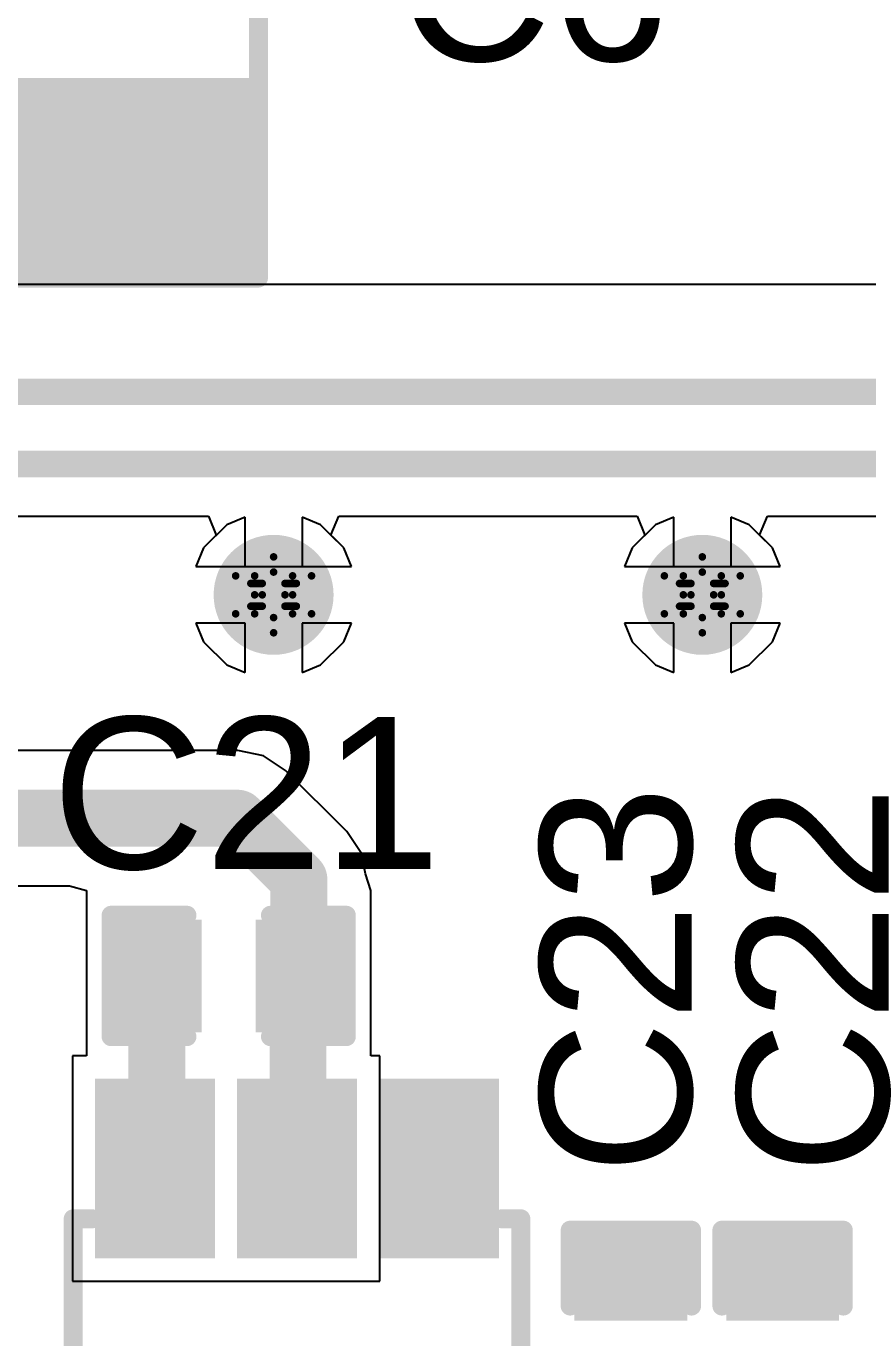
# Model space of a CAD drawing. Header units: inches. Extents: x -18 to 237, y -41 to 211.
# Drawn here: x 21.58 to 27.22, y 75.08 to 83.86 of the extents above; entities that cross this region are included whole.
import ezdxf

# ---------------------------------------------------------------- set-up
doc = ezdxf.new("R2010")
doc.units = ezdxf.units.IN
for name, color, linetype in [('Bottom Layer', 5, 'Continuous'), ('Bottom Solder', 6, 'Continuous'), ('Drill Drawing', 1, 'Continuous'), ('Top Layer', 1, 'Continuous'), ('Top Overlay', 2, 'Continuous'), ('Top Paste', 8, 'Continuous'), ('Top Solder', 216, 'Continuous'), ('Via Holes', 16, 'Continuous')]:
    doc.layers.add(name, color=color, linetype=linetype)
doc.styles.add('Arial', font='', dxfattribs={"height": 0.2})
doc.styles.get('Arial').set_extended_font_data('Arial')

# ---------------------------------------------------------------- blocks, each defined once
blk = doc.blocks.new('R___1210_9')
at = {"layer": 'Top Layer'}
for points in [[(-2.06, 1.36), (-0.92, 1.36), (-0.92, -1.36), (-2.06, -1.36)], [(0.92, 1.36), (2.06, 1.36), (2.06, -1.36), (0.92, -1.36)]]:
    blk.add_hatch(color=1, dxfattribs=at).paths.add_polyline_path(points)
at = {"layer": 'Top Paste'}
for points in [[(-2.06, 1.36), (-0.92, 1.36), (-0.92, -1.36), (-2.06, -1.36)], [(0.92, 1.36), (2.06, 1.36), (2.06, -1.36), (0.92, -1.36)]]:
    blk.add_hatch(color=8, dxfattribs=at).paths.add_polyline_path(points)
at = {"layer": 'Top Solder'}
for points in [[(-2.1616, 1.4616), (-0.8184, 1.4616), (-0.8184, -1.4616), (-2.1616, -1.4616)], [(0.8184, 1.4616), (2.1616, 1.4616), (2.1616, -1.4616), (0.8184, -1.4616)]]:
    blk.add_hatch(color=216, dxfattribs=at).paths.add_polyline_path(points)
at = {"layer": 'Top Overlay'}
for points in [[(2.159, 1.4478, 0.127, 0.127, 0), (-2.159, 1.4478, 0.127, 0.127, 0)], [(-2.159, -1.4478, 0.127, 0.127, 0), (-2.159, 1.4478, 0.127, 0.127, 0)], [(2.159, -1.4478, 0.127, 0.127, 0), (2.159, 1.4478, 0.127, 0.127, 0)], [(2.159, -1.4478, 0.127, 0.127, 0), (-2.159, -1.4478, 0.127, 0.127, 0)]]:
    blk.add_lwpolyline(points, format="xyseb", dxfattribs=at)
for points in [[(-2.1907, 1.4478, 0.0635, 0.0635, 1), (-2.1273, 1.4478, 0.0635, 0.0635, 1)], [(-2.1907, 1.4478, 0.0635, 0.0635, 1), (-2.1273, 1.4478, 0.0635, 0.0635, 1)], [(2.1273, 1.4478, 0.0635, 0.0635, 1), (2.1907, 1.4478, 0.0635, 0.0635, 1)], [(2.1273, 1.4478, 0.0635, 0.0635, 1), (2.1907, 1.4478, 0.0635, 0.0635, 1)], [(-2.1907, -1.4478, 0.0635, 0.0635, 1), (-2.1273, -1.4478, 0.0635, 0.0635, 1)], [(-2.1907, -1.4478, 0.0635, 0.0635, 1), (-2.1273, -1.4478, 0.0635, 0.0635, 1)], [(2.1273, -1.4478, 0.0635, 0.0635, 1), (2.1907, -1.4478, 0.0635, 0.0635, 1)], [(2.1273, -1.4478, 0.0635, 0.0635, 1), (2.1907, -1.4478, 0.0635, 0.0635, 1)]]:
    blk.add_lwpolyline(points, format="xyseb", close=True, dxfattribs=at)
blk = doc.blocks.new('TSOT_23_6_30')
at = {"layer": 'Top Layer'}
for points in [[(-1.7, 1.25), (-0.7, 1.25), (-0.7, 0.65), (-1.7, 0.65)], [(0.7, 1.25), (1.7, 1.25), (1.7, 0.65), (0.7, 0.65)], [(-1.7, 0.3), (-0.7, 0.3), (-0.7, -0.3), (-1.7, -0.3)], [(0.7, 0.3), (1.7, 0.3), (1.7, -0.3), (0.7, -0.3)], [(-1.7, -0.65), (-0.7, -0.65), (-0.7, -1.25), (-1.7, -1.25)], [(0.7, -0.65), (1.7, -0.65), (1.7, -1.25), (0.7, -1.25)]]:
    blk.add_hatch(color=1, dxfattribs=at).paths.add_polyline_path(points)
at = {"layer": 'Top Paste'}
for points in [[(-1.7, 1.25), (-0.7, 1.25), (-0.7, 0.65), (-1.7, 0.65)], [(0.7, 1.25), (1.7, 1.25), (1.7, 0.65), (0.7, 0.65)], [(-1.7, 0.3), (-0.7, 0.3), (-0.7, -0.3), (-1.7, -0.3)], [(0.7, 0.3), (1.7, 0.3), (1.7, -0.3), (0.7, -0.3)], [(-1.7, -0.65), (-0.7, -0.65), (-0.7, -1.25), (-1.7, -1.25)], [(0.7, -0.65), (1.7, -0.65), (1.7, -1.25), (0.7, -1.25)]]:
    blk.add_hatch(color=8, dxfattribs=at).paths.add_polyline_path(points)
at = {"layer": 'Top Solder'}
for points in [[(-1.8016, 1.3516), (-0.5984, 1.3516), (-0.5984, 0.5484), (-1.8016, 0.5484)], [(0.5984, 1.3516), (1.8016, 1.3516), (1.8016, 0.5484), (0.5984, 0.5484)], [(-1.8016, 0.4016), (-0.5984, 0.4016), (-0.5984, -0.4016), (-1.8016, -0.4016)], [(0.5984, 0.4016), (1.8016, 0.4016), (1.8016, -0.4016), (0.5984, -0.4016)], [(-1.8016, -0.5484), (-0.5984, -0.5484), (-0.5984, -1.3516), (-1.8016, -1.3516)], [(0.5984, -0.5484), (1.8016, -0.5484), (1.8016, -1.3516), (0.5984, -1.3516)]]:
    blk.add_hatch(color=216, dxfattribs=at).paths.add_polyline_path(points)
at = {"layer": 'Top Overlay'}
for points in [[(-0.8636, 1.4986, 0.127, 0.127, 0), (-0.8636, 1.3716, 0.127, 0.127, 0)], [(-0.8636, 1.4986, 0.127, 0.127, 0), (0.8636, 1.4986, 0.127, 0.127, 0)], [(0.8636, 1.4986, 0.127, 0.127, 0), (0.8636, 1.3716, 0.127, 0.127, 0)], [(-1.9812, 1.0922, 0.127, 0.127, 0), (-1.8542, 0.9652, 0.127, 0.127, 0)], [(-1.9812, 1.0922, 0.127, 0.127, 0), (-1.9812, 0.8382, 0.127, 0.127, 0)], [(-1.8542, 0.9652, 0.127, 0.127, 0), (-1.9812, 0.8382, 0.127, 0.127, 0)], [(-0.8636, -1.3716, 0.127, 0.127, 0), (-0.8636, -1.4986, 0.127, 0.127, 0)], [(0.8636, -1.3716, 0.127, 0.127, 0), (0.8636, -1.4986, 0.127, 0.127, 0)], [(-0.8636, -1.4986, 0.127, 0.127, 0), (0.8636, -1.4986, 0.127, 0.127, 0)]]:
    blk.add_lwpolyline(points, format="xyseb", dxfattribs=at)
for points in [[(-0.8953, 1.4986, 0.0635, 0.0635, 1), (-0.8318, 1.4986, 0.0635, 0.0635, 1)], [(-0.8953, 1.4986, 0.0635, 0.0635, 1), (-0.8318, 1.4986, 0.0635, 0.0635, 1)], [(0.8318, 1.4986, 0.0635, 0.0635, 1), (0.8953, 1.4986, 0.0635, 0.0635, 1)], [(0.8318, 1.4986, 0.0635, 0.0635, 1), (0.8953, 1.4986, 0.0635, 0.0635, 1)], [(-0.8953, 1.3716, 0.0635, 0.0635, 1), (-0.8318, 1.3716, 0.0635, 0.0635, 1)], [(0.8318, 1.3716, 0.0635, 0.0635, 1), (0.8953, 1.3716, 0.0635, 0.0635, 1)], [(-2.013, 1.0922, 0.0635, 0.0635, 1), (-1.9494, 1.0922, 0.0635, 0.0635, 1)], [(-2.013, 1.0922, 0.0635, 0.0635, 1), (-1.9494, 1.0922, 0.0635, 0.0635, 1)], [(-1.886, 0.9652, 0.0635, 0.0635, 1), (-1.8224, 0.9652, 0.0635, 0.0635, 1)], [(-1.886, 0.9652, 0.0635, 0.0635, 1), (-1.8224, 0.9652, 0.0635, 0.0635, 1)], [(-2.013, 0.8382, 0.0635, 0.0635, 1), (-1.9494, 0.8382, 0.0635, 0.0635, 1)], [(-2.013, 0.8382, 0.0635, 0.0635, 1), (-1.9494, 0.8382, 0.0635, 0.0635, 1)], [(-0.8953, -1.3716, 0.0635, 0.0635, 1), (-0.8318, -1.3716, 0.0635, 0.0635, 1)], [(0.8318, -1.3716, 0.0635, 0.0635, 1), (0.8953, -1.3716, 0.0635, 0.0635, 1)], [(-0.8953, -1.4986, 0.0635, 0.0635, 1), (-0.8318, -1.4986, 0.0635, 0.0635, 1)], [(-0.8953, -1.4986, 0.0635, 0.0635, 1), (-0.8318, -1.4986, 0.0635, 0.0635, 1)], [(0.8318, -1.4986, 0.0635, 0.0635, 1), (0.8953, -1.4986, 0.0635, 0.0635, 1)], [(0.8318, -1.4986, 0.0635, 0.0635, 1), (0.8953, -1.4986, 0.0635, 0.0635, 1)]]:
    blk.add_lwpolyline(points, format="xyseb", close=True, dxfattribs=at)
blk = doc.blocks.new('C___0402_141')
at = {"layer": 'Top Layer'}
for points in [[(-0.6985, -0.3175), (-0.6985, 0.3175), (-0.2413, 0.3175), (-0.2413, -0.3175)], [(0.2413, -0.3175), (0.2413, 0.3175), (0.6985, 0.3175), (0.6985, -0.3175)]]:
    blk.add_hatch(color=1, dxfattribs=at).paths.add_polyline_path(points)
at = {"layer": 'Top Paste'}
for points in [[(-0.6985, -0.3175), (-0.6985, 0.3175), (-0.2413, 0.3175), (-0.2413, -0.3175)], [(0.2413, -0.3175), (0.2413, 0.3175), (0.6985, 0.3175), (0.6985, -0.3175)]]:
    blk.add_hatch(color=8, dxfattribs=at).paths.add_polyline_path(points)
at = {"layer": 'Top Solder'}
for points in [[(-0.7585, -0.3775), (-0.7585, 0.3775), (-0.1813, 0.3775), (-0.1813, -0.3775)], [(0.1813, -0.3775), (0.1813, 0.3775), (0.7585, 0.3775), (0.7585, -0.3775)]]:
    blk.add_hatch(color=216, dxfattribs=at).paths.add_polyline_path(points)
at = {"layer": 'Top Overlay'}
for points in [[(-0.2794, 0.4064, 0.127, 0.127, 0), (-0.7874, 0.4064, 0.127, 0.127, 0)], [(-0.7874, -0.4064, 0.127, 0.127, 0), (-0.7874, 0.4064, 0.127, 0.127, 0)], [(0.7874, 0.4064, 0.127, 0.127, 0), (0.2794, 0.4064, 0.127, 0.127, 0)], [(0.7874, -0.4064, 0.127, 0.127, 0), (0.7874, 0.4064, 0.127, 0.127, 0)], [(-0.2794, -0.4064, 0.127, 0.127, 0), (-0.7874, -0.4064, 0.127, 0.127, 0)], [(0.7874, -0.4064, 0.127, 0.127, 0), (0.2794, -0.4064, 0.127, 0.127, 0)]]:
    blk.add_lwpolyline(points, format="xyseb", dxfattribs=at)
for points in [[(-0.8191, 0.4064, 0.0635, 0.0635, 1), (-0.7556, 0.4064, 0.0635, 0.0635, 1)], [(-0.8191, 0.4064, 0.0635, 0.0635, 1), (-0.7556, 0.4064, 0.0635, 0.0635, 1)], [(-0.3111, 0.4064, 0.0635, 0.0635, 1), (-0.2477, 0.4064, 0.0635, 0.0635, 1)], [(0.2477, 0.4064, 0.0635, 0.0635, 1), (0.3111, 0.4064, 0.0635, 0.0635, 1)], [(0.7556, 0.4064, 0.0635, 0.0635, 1), (0.8191, 0.4064, 0.0635, 0.0635, 1)], [(0.7556, 0.4064, 0.0635, 0.0635, 1), (0.8191, 0.4064, 0.0635, 0.0635, 1)], [(-0.8191, -0.4064, 0.0635, 0.0635, 1), (-0.7556, -0.4064, 0.0635, 0.0635, 1)], [(-0.8191, -0.4064, 0.0635, 0.0635, 1), (-0.7556, -0.4064, 0.0635, 0.0635, 1)], [(-0.3111, -0.4064, 0.0635, 0.0635, 1), (-0.2477, -0.4064, 0.0635, 0.0635, 1)], [(0.2477, -0.4064, 0.0635, 0.0635, 1), (0.3111, -0.4064, 0.0635, 0.0635, 1)], [(0.7556, -0.4064, 0.0635, 0.0635, 1), (0.8191, -0.4064, 0.0635, 0.0635, 1)], [(0.7556, -0.4064, 0.0635, 0.0635, 1), (0.8191, -0.4064, 0.0635, 0.0635, 1)]]:
    blk.add_lwpolyline(points, format="xyseb", close=True, dxfattribs=at)
blk = doc.blocks.new('C___0402_142')
at = {"layer": 'Top Layer'}
for points in [[(-0.6985, -0.3175), (-0.6985, 0.3175), (-0.2413, 0.3175), (-0.2413, -0.3175)], [(0.2413, -0.3175), (0.2413, 0.3175), (0.6985, 0.3175), (0.6985, -0.3175)]]:
    blk.add_hatch(color=1, dxfattribs=at).paths.add_polyline_path(points)
at = {"layer": 'Top Paste'}
for points in [[(-0.6985, -0.3175), (-0.6985, 0.3175), (-0.2413, 0.3175), (-0.2413, -0.3175)], [(0.2413, -0.3175), (0.2413, 0.3175), (0.6985, 0.3175), (0.6985, -0.3175)]]:
    blk.add_hatch(color=8, dxfattribs=at).paths.add_polyline_path(points)
at = {"layer": 'Top Solder'}
for points in [[(-0.7585, -0.3775), (-0.7585, 0.3775), (-0.1813, 0.3775), (-0.1813, -0.3775)], [(0.1813, -0.3775), (0.1813, 0.3775), (0.7585, 0.3775), (0.7585, -0.3775)]]:
    blk.add_hatch(color=216, dxfattribs=at).paths.add_polyline_path(points)
at = {"layer": 'Top Overlay'}
for points in [[(-0.2794, 0.4064, 0.127, 0.127, 0), (-0.7874, 0.4064, 0.127, 0.127, 0)], [(-0.7874, -0.4064, 0.127, 0.127, 0), (-0.7874, 0.4064, 0.127, 0.127, 0)], [(0.7874, 0.4064, 0.127, 0.127, 0), (0.2794, 0.4064, 0.127, 0.127, 0)], [(0.7874, -0.4064, 0.127, 0.127, 0), (0.7874, 0.4064, 0.127, 0.127, 0)], [(-0.2794, -0.4064, 0.127, 0.127, 0), (-0.7874, -0.4064, 0.127, 0.127, 0)], [(0.7874, -0.4064, 0.127, 0.127, 0), (0.2794, -0.4064, 0.127, 0.127, 0)]]:
    blk.add_lwpolyline(points, format="xyseb", dxfattribs=at)
for points in [[(-0.8191, 0.4064, 0.0635, 0.0635, 1), (-0.7556, 0.4064, 0.0635, 0.0635, 1)], [(-0.8191, 0.4064, 0.0635, 0.0635, 1), (-0.7556, 0.4064, 0.0635, 0.0635, 1)], [(-0.3111, 0.4064, 0.0635, 0.0635, 1), (-0.2477, 0.4064, 0.0635, 0.0635, 1)], [(0.2477, 0.4064, 0.0635, 0.0635, 1), (0.3111, 0.4064, 0.0635, 0.0635, 1)], [(0.7556, 0.4064, 0.0635, 0.0635, 1), (0.8191, 0.4064, 0.0635, 0.0635, 1)], [(0.7556, 0.4064, 0.0635, 0.0635, 1), (0.8191, 0.4064, 0.0635, 0.0635, 1)], [(-0.8191, -0.4064, 0.0635, 0.0635, 1), (-0.7556, -0.4064, 0.0635, 0.0635, 1)], [(-0.8191, -0.4064, 0.0635, 0.0635, 1), (-0.7556, -0.4064, 0.0635, 0.0635, 1)], [(-0.3111, -0.4064, 0.0635, 0.0635, 1), (-0.2477, -0.4064, 0.0635, 0.0635, 1)], [(0.2477, -0.4064, 0.0635, 0.0635, 1), (0.3111, -0.4064, 0.0635, 0.0635, 1)], [(0.7556, -0.4064, 0.0635, 0.0635, 1), (0.8191, -0.4064, 0.0635, 0.0635, 1)], [(0.7556, -0.4064, 0.0635, 0.0635, 1), (0.8191, -0.4064, 0.0635, 0.0635, 1)]]:
    blk.add_lwpolyline(points, format="xyseb", close=True, dxfattribs=at)
blk = doc.blocks.new('C___0402_143')
at = {"layer": 'Top Layer'}
for points in [[(-0.6985, -0.3175), (-0.6985, 0.3175), (-0.2413, 0.3175), (-0.2413, -0.3175)], [(0.2413, -0.3175), (0.2413, 0.3175), (0.6985, 0.3175), (0.6985, -0.3175)]]:
    blk.add_hatch(color=1, dxfattribs=at).paths.add_polyline_path(points)
at = {"layer": 'Top Paste'}
for points in [[(-0.6985, -0.3175), (-0.6985, 0.3175), (-0.2413, 0.3175), (-0.2413, -0.3175)], [(0.2413, -0.3175), (0.2413, 0.3175), (0.6985, 0.3175), (0.6985, -0.3175)]]:
    blk.add_hatch(color=8, dxfattribs=at).paths.add_polyline_path(points)
at = {"layer": 'Top Solder'}
for points in [[(-0.7585, -0.3775), (-0.7585, 0.3775), (-0.1813, 0.3775), (-0.1813, -0.3775)], [(0.1813, -0.3775), (0.1813, 0.3775), (0.7585, 0.3775), (0.7585, -0.3775)]]:
    blk.add_hatch(color=216, dxfattribs=at).paths.add_polyline_path(points)
at = {"layer": 'Top Overlay'}
for points in [[(-0.2794, 0.4064, 0.127, 0.127, 0), (-0.7874, 0.4064, 0.127, 0.127, 0)], [(-0.7874, 0.4064, 0.127, 0.127, 0), (-0.7874, -0.4064, 0.127, 0.127, 0)], [(0.7874, 0.4064, 0.127, 0.127, 0), (0.2794, 0.4064, 0.127, 0.127, 0)], [(0.7874, 0.4064, 0.127, 0.127, 0), (0.7874, -0.4064, 0.127, 0.127, 0)], [(-0.2794, -0.4064, 0.127, 0.127, 0), (-0.7874, -0.4064, 0.127, 0.127, 0)], [(0.7874, -0.4064, 0.127, 0.127, 0), (0.2794, -0.4064, 0.127, 0.127, 0)]]:
    blk.add_lwpolyline(points, format="xyseb", dxfattribs=at)
for points in [[(-0.8191, 0.4064, 0.0635, 0.0635, 1), (-0.7556, 0.4064, 0.0635, 0.0635, 1)], [(-0.8191, 0.4064, 0.0635, 0.0635, 1), (-0.7556, 0.4064, 0.0635, 0.0635, 1)], [(-0.3111, 0.4064, 0.0635, 0.0635, 1), (-0.2477, 0.4064, 0.0635, 0.0635, 1)], [(0.2477, 0.4064, 0.0635, 0.0635, 1), (0.3111, 0.4064, 0.0635, 0.0635, 1)], [(0.7556, 0.4064, 0.0635, 0.0635, 1), (0.8191, 0.4064, 0.0635, 0.0635, 1)], [(0.7556, 0.4064, 0.0635, 0.0635, 1), (0.8191, 0.4064, 0.0635, 0.0635, 1)], [(-0.8191, -0.4064, 0.0635, 0.0635, 1), (-0.7556, -0.4064, 0.0635, 0.0635, 1)], [(-0.8191, -0.4064, 0.0635, 0.0635, 1), (-0.7556, -0.4064, 0.0635, 0.0635, 1)], [(-0.3111, -0.4064, 0.0635, 0.0635, 1), (-0.2477, -0.4064, 0.0635, 0.0635, 1)], [(0.2477, -0.4064, 0.0635, 0.0635, 1), (0.3111, -0.4064, 0.0635, 0.0635, 1)], [(0.7556, -0.4064, 0.0635, 0.0635, 1), (0.8191, -0.4064, 0.0635, 0.0635, 1)], [(0.7556, -0.4064, 0.0635, 0.0635, 1), (0.8191, -0.4064, 0.0635, 0.0635, 1)]]:
    blk.add_lwpolyline(points, format="xyseb", close=True, dxfattribs=at)

msp = doc.modelspace()

# ---------------------------------------------------------------- hatches: boundary and pattern name
at = {"layer": 'Bottom Layer'}
h = msp.add_hatch(color=5, dxfattribs=at)
edge = h.paths.add_edge_path()
edge.add_arc((23.241, 80.0511), 0.3, 0, 360)
h = msp.add_hatch(color=5, dxfattribs=at)
edge = h.paths.add_edge_path()
edge.add_arc((26.1112, 80.0511), 0.3, 0, 360)
at = {"layer": 'Bottom Solder'}
h = msp.add_hatch(color=6, dxfattribs=at)
edge = h.paths.add_edge_path()
edge.add_arc((23.241, 80.0511), 0.4016, 0, 360)
h = msp.add_hatch(color=6, dxfattribs=at)
edge = h.paths.add_edge_path()
edge.add_arc((26.1112, 80.0511), 0.4016, 0, 360)
at = {"layer": 'Top Layer'}
h = msp.add_hatch(color=1, dxfattribs=at)
edge = h.paths.add_edge_path()
edge.add_arc((23.241, 80.0511), 0.3, 0, 360)
h = msp.add_hatch(color=1, dxfattribs=at)
edge = h.paths.add_edge_path()
edge.add_arc((26.1112, 80.0511), 0.3, 0, 360)
at = {"layer": 'Top Solder'}
h = msp.add_hatch(color=216, dxfattribs=at)
edge = h.paths.add_edge_path()
edge.add_arc((23.241, 80.0511), 0.4016, 0, 360)
h = msp.add_hatch(color=216, dxfattribs=at)
edge = h.paths.add_edge_path()
edge.add_arc((26.1112, 80.0511), 0.4016, 0, 360)
at = {"layer": 'Via Holes'}
h = msp.add_hatch(color=7, dxfattribs=at)
edge = h.paths.add_edge_path()
edge.add_arc((23.241, 80.0511), 0.15, 0, 360)
h = msp.add_hatch(color=7, dxfattribs=at)
edge = h.paths.add_edge_path()
edge.add_arc((26.1112, 80.0511), 0.15, 0, 360)

# ---------------------------------------------------------------- linework, layer by layer
at = {"layer": 'Bottom Layer'}
for p, q in [((23.0505, 80.5718), (22.9272, 80.5208)), ((23.0505, 80.2416), (23.0505, 80.5718)), ((23.5548, 80.5208), (23.4315, 80.5718)), ((23.4315, 80.5718), (23.4315, 80.2416)), ((25.9207, 80.5718), (25.7974, 80.5208)), ((25.9207, 80.2416), (25.9207, 80.5718)), ((26.425, 80.5208), (26.3017, 80.5718)), ((26.3017, 80.5718), (26.3017, 80.2416)), ((22.9272, 80.5208), (22.7713, 80.3649)), ((23.7107, 80.3649), (23.5548, 80.5208)), ((25.7974, 80.5208), (25.6415, 80.3649)), ((26.5809, 80.3649), (26.425, 80.5208)), ((22.7713, 80.3649), (22.7203, 80.2416)), ((23.7617, 80.2416), (23.7107, 80.3649)), ((25.6415, 80.3649), (25.5905, 80.2416)), ((26.6319, 80.2416), (26.5809, 80.3649)), ((22.7203, 80.2416), (23.0505, 80.2416)), ((23.4315, 80.2416), (23.7617, 80.2416)), ((25.5905, 80.2416), (25.9207, 80.2416)), ((26.3017, 80.2416), (26.6319, 80.2416)), ((23.0505, 79.8606), (22.7203, 79.8606)), ((22.7203, 79.8606), (22.7713, 79.7373)), ((23.0505, 79.5304), (23.0505, 79.8606)), ((23.7617, 79.8606), (23.4315, 79.8606)), ((23.4315, 79.8606), (23.4315, 79.5304)), ((23.7107, 79.7373), (23.7617, 79.8606)), ((25.9207, 79.8606), (25.5905, 79.8606)), ((25.5905, 79.8606), (25.6415, 79.7373)), ((25.9207, 79.5304), (25.9207, 79.8606)), ((26.6319, 79.8606), (26.3017, 79.8606)), ((26.3017, 79.8606), (26.3017, 79.5304)), ((26.5809, 79.7373), (26.6319, 79.8606)), ((22.7713, 79.7373), (22.9272, 79.5814)), ((23.5548, 79.5814), (23.7107, 79.7373)), ((25.6415, 79.7373), (25.7974, 79.5814)), ((26.425, 79.5814), (26.5809, 79.7373)), ((22.9272, 79.5814), (23.0505, 79.5304)), ((23.4315, 79.5304), (23.5548, 79.5814)), ((25.7974, 79.5814), (25.9207, 79.5304)), ((26.3017, 79.5304), (26.425, 79.5814))]:
    msp.add_line(p, q, dxfattribs=at)
at = {"layer": 'Drill Drawing'}
for points in [[(23.114, 80.1781, 0.0508, 0.0508, 0), (23.241, 80.3051, 0.0508, 0.0508, 0)], [(23.241, 80.3051, 0.0508, 0.0508, 0), (23.368, 80.1781, 0.0508, 0.0508, 0)], [(25.9842, 80.1781, 0.0508, 0.0508, 0), (26.1112, 80.3051, 0.0508, 0.0508, 0)], [(26.1112, 80.3051, 0.0508, 0.0508, 0), (26.2382, 80.1781, 0.0508, 0.0508, 0)], [(22.987, 80.1781, 0.0508, 0.0508, 0), (23.114, 80.0511, 0.0508, 0.0508, 0)], [(22.987, 80.1781, 0.0508, 0.0508, 0), (23.114, 80.1781, 0.0508, 0.0508, 0)], [(23.1648, 80.1273, 0.0508, 0.0508, 0), (23.241, 80.2035, 0.0508, 0.0508, 0)], [(23.241, 80.2035, 0.0508, 0.0508, 0), (23.3172, 80.1273, 0.0508, 0.0508, 0)], [(23.368, 80.1781, 0.0508, 0.0508, 0), (23.495, 80.1781, 0.0508, 0.0508, 0)], [(23.368, 80.0511, 0.0508, 0.0508, 0), (23.495, 80.1781, 0.0508, 0.0508, 0)], [(25.8572, 80.1781, 0.0508, 0.0508, 0), (25.9842, 80.0511, 0.0508, 0.0508, 0)], [(25.8572, 80.1781, 0.0508, 0.0508, 0), (25.9842, 80.1781, 0.0508, 0.0508, 0)], [(26.035, 80.1273, 0.0508, 0.0508, 0), (26.1112, 80.2035, 0.0508, 0.0508, 0)], [(26.1112, 80.2035, 0.0508, 0.0508, 0), (26.1874, 80.1273, 0.0508, 0.0508, 0)], [(26.2382, 80.1781, 0.0508, 0.0508, 0), (26.3652, 80.1781, 0.0508, 0.0508, 0)], [(26.2382, 80.0511, 0.0508, 0.0508, 0), (26.3652, 80.1781, 0.0508, 0.0508, 0)], [(23.0886, 80.1273, 0.0508, 0.0508, 0), (23.1648, 80.0511, 0.0508, 0.0508, 0)], [(23.0886, 80.1273, 0.0508, 0.0508, 0), (23.1648, 80.1273, 0.0508, 0.0508, 0)], [(23.3172, 80.1273, 0.0508, 0.0508, 0), (23.3934, 80.1273, 0.0508, 0.0508, 0)], [(23.3172, 80.0511, 0.0508, 0.0508, 0), (23.3934, 80.1273, 0.0508, 0.0508, 0)], [(25.9588, 80.1273, 0.0508, 0.0508, 0), (26.035, 80.0511, 0.0508, 0.0508, 0)], [(25.9588, 80.1273, 0.0508, 0.0508, 0), (26.035, 80.1273, 0.0508, 0.0508, 0)], [(26.1874, 80.1273, 0.0508, 0.0508, 0), (26.2636, 80.1273, 0.0508, 0.0508, 0)], [(26.1874, 80.0511, 0.0508, 0.0508, 0), (26.2636, 80.1273, 0.0508, 0.0508, 0)], [(22.987, 79.9241, 0.0508, 0.0508, 0), (23.114, 80.0511, 0.0508, 0.0508, 0)], [(23.0886, 79.9749, 0.0508, 0.0508, 0), (23.1648, 80.0511, 0.0508, 0.0508, 0)], [(23.0886, 79.9749, 0.0508, 0.0508, 0), (23.1648, 79.9749, 0.0508, 0.0508, 0)], [(23.1648, 79.9749, 0.0508, 0.0508, 0), (23.241, 79.8987, 0.0508, 0.0508, 0)], [(23.241, 79.8987, 0.0508, 0.0508, 0), (23.3172, 79.9749, 0.0508, 0.0508, 0)], [(23.3172, 80.0511, 0.0508, 0.0508, 0), (23.3934, 79.9749, 0.0508, 0.0508, 0)], [(23.3172, 79.9749, 0.0508, 0.0508, 0), (23.3934, 79.9749, 0.0508, 0.0508, 0)], [(23.368, 80.0511, 0.0508, 0.0508, 0), (23.495, 79.9241, 0.0508, 0.0508, 0)], [(25.8572, 79.9241, 0.0508, 0.0508, 0), (25.9842, 80.0511, 0.0508, 0.0508, 0)], [(25.9588, 79.9749, 0.0508, 0.0508, 0), (26.035, 80.0511, 0.0508, 0.0508, 0)], [(25.9588, 79.9749, 0.0508, 0.0508, 0), (26.035, 79.9749, 0.0508, 0.0508, 0)], [(26.035, 79.9749, 0.0508, 0.0508, 0), (26.1112, 79.8987, 0.0508, 0.0508, 0)], [(26.1112, 79.8987, 0.0508, 0.0508, 0), (26.1874, 79.9749, 0.0508, 0.0508, 0)], [(26.1874, 80.0511, 0.0508, 0.0508, 0), (26.2636, 79.9749, 0.0508, 0.0508, 0)], [(26.1874, 79.9749, 0.0508, 0.0508, 0), (26.2636, 79.9749, 0.0508, 0.0508, 0)], [(26.2382, 80.0511, 0.0508, 0.0508, 0), (26.3652, 79.9241, 0.0508, 0.0508, 0)], [(22.987, 79.9241, 0.0508, 0.0508, 0), (23.114, 79.9241, 0.0508, 0.0508, 0)], [(23.114, 79.9241, 0.0508, 0.0508, 0), (23.241, 79.7971, 0.0508, 0.0508, 0)], [(23.241, 79.7971, 0.0508, 0.0508, 0), (23.368, 79.9241, 0.0508, 0.0508, 0)], [(23.368, 79.9241, 0.0508, 0.0508, 0), (23.495, 79.9241, 0.0508, 0.0508, 0)], [(25.8572, 79.9241, 0.0508, 0.0508, 0), (25.9842, 79.9241, 0.0508, 0.0508, 0)], [(25.9842, 79.9241, 0.0508, 0.0508, 0), (26.1112, 79.7971, 0.0508, 0.0508, 0)], [(26.1112, 79.7971, 0.0508, 0.0508, 0), (26.2382, 79.9241, 0.0508, 0.0508, 0)], [(26.2382, 79.9241, 0.0508, 0.0508, 0), (26.3652, 79.9241, 0.0508, 0.0508, 0)]]:
    msp.add_lwpolyline(points, format="xyseb", dxfattribs=at)
for points in [[(23.2283, 80.3051, 0.0254, 0.0254, 1), (23.2537, 80.3051, 0.0254, 0.0254, 1)], [(23.2283, 80.3051, 0.0254, 0.0254, 1), (23.2537, 80.3051, 0.0254, 0.0254, 1)], [(26.0985, 80.3051, 0.0254, 0.0254, 1), (26.1239, 80.3051, 0.0254, 0.0254, 1)], [(26.0985, 80.3051, 0.0254, 0.0254, 1), (26.1239, 80.3051, 0.0254, 0.0254, 1)], [(22.9743, 80.1781, 0.0254, 0.0254, 1), (22.9997, 80.1781, 0.0254, 0.0254, 1)], [(22.9743, 80.1781, 0.0254, 0.0254, 1), (22.9997, 80.1781, 0.0254, 0.0254, 1)], [(23.1013, 80.1781, 0.0254, 0.0254, 1), (23.1267, 80.1781, 0.0254, 0.0254, 1)], [(23.1013, 80.1781, 0.0254, 0.0254, 1), (23.1267, 80.1781, 0.0254, 0.0254, 1)], [(23.2283, 80.2035, 0.0254, 0.0254, 1), (23.2537, 80.2035, 0.0254, 0.0254, 1)], [(23.2283, 80.2035, 0.0254, 0.0254, 1), (23.2537, 80.2035, 0.0254, 0.0254, 1)], [(23.3553, 80.1781, 0.0254, 0.0254, 1), (23.3807, 80.1781, 0.0254, 0.0254, 1)], [(23.3553, 80.1781, 0.0254, 0.0254, 1), (23.3807, 80.1781, 0.0254, 0.0254, 1)], [(23.4823, 80.1781, 0.0254, 0.0254, 1), (23.5077, 80.1781, 0.0254, 0.0254, 1)], [(23.4823, 80.1781, 0.0254, 0.0254, 1), (23.5077, 80.1781, 0.0254, 0.0254, 1)], [(25.8445, 80.1781, 0.0254, 0.0254, 1), (25.8699, 80.1781, 0.0254, 0.0254, 1)], [(25.8445, 80.1781, 0.0254, 0.0254, 1), (25.8699, 80.1781, 0.0254, 0.0254, 1)], [(25.9715, 80.1781, 0.0254, 0.0254, 1), (25.9969, 80.1781, 0.0254, 0.0254, 1)], [(25.9715, 80.1781, 0.0254, 0.0254, 1), (25.9969, 80.1781, 0.0254, 0.0254, 1)], [(26.0985, 80.2035, 0.0254, 0.0254, 1), (26.1239, 80.2035, 0.0254, 0.0254, 1)], [(26.0985, 80.2035, 0.0254, 0.0254, 1), (26.1239, 80.2035, 0.0254, 0.0254, 1)], [(26.2255, 80.1781, 0.0254, 0.0254, 1), (26.2509, 80.1781, 0.0254, 0.0254, 1)], [(26.2255, 80.1781, 0.0254, 0.0254, 1), (26.2509, 80.1781, 0.0254, 0.0254, 1)], [(26.3525, 80.1781, 0.0254, 0.0254, 1), (26.3779, 80.1781, 0.0254, 0.0254, 1)], [(26.3525, 80.1781, 0.0254, 0.0254, 1), (26.3779, 80.1781, 0.0254, 0.0254, 1)], [(23.0759, 80.1273, 0.0254, 0.0254, 1), (23.1013, 80.1273, 0.0254, 0.0254, 1)], [(23.0759, 80.1273, 0.0254, 0.0254, 1), (23.1013, 80.1273, 0.0254, 0.0254, 1)], [(23.1521, 80.1273, 0.0254, 0.0254, 1), (23.1775, 80.1273, 0.0254, 0.0254, 1)], [(23.1521, 80.1273, 0.0254, 0.0254, 1), (23.1775, 80.1273, 0.0254, 0.0254, 1)], [(23.3045, 80.1273, 0.0254, 0.0254, 1), (23.3299, 80.1273, 0.0254, 0.0254, 1)], [(23.3045, 80.1273, 0.0254, 0.0254, 1), (23.3299, 80.1273, 0.0254, 0.0254, 1)], [(23.3807, 80.1273, 0.0254, 0.0254, 1), (23.4061, 80.1273, 0.0254, 0.0254, 1)], [(23.3807, 80.1273, 0.0254, 0.0254, 1), (23.4061, 80.1273, 0.0254, 0.0254, 1)], [(25.9461, 80.1273, 0.0254, 0.0254, 1), (25.9715, 80.1273, 0.0254, 0.0254, 1)], [(25.9461, 80.1273, 0.0254, 0.0254, 1), (25.9715, 80.1273, 0.0254, 0.0254, 1)], [(26.0223, 80.1273, 0.0254, 0.0254, 1), (26.0477, 80.1273, 0.0254, 0.0254, 1)], [(26.0223, 80.1273, 0.0254, 0.0254, 1), (26.0477, 80.1273, 0.0254, 0.0254, 1)], [(26.1747, 80.1273, 0.0254, 0.0254, 1), (26.2001, 80.1273, 0.0254, 0.0254, 1)], [(26.1747, 80.1273, 0.0254, 0.0254, 1), (26.2001, 80.1273, 0.0254, 0.0254, 1)], [(26.2509, 80.1273, 0.0254, 0.0254, 1), (26.2763, 80.1273, 0.0254, 0.0254, 1)], [(26.2509, 80.1273, 0.0254, 0.0254, 1), (26.2763, 80.1273, 0.0254, 0.0254, 1)], [(23.0759, 79.9749, 0.0254, 0.0254, 1), (23.1013, 79.9749, 0.0254, 0.0254, 1)], [(23.0759, 79.9749, 0.0254, 0.0254, 1), (23.1013, 79.9749, 0.0254, 0.0254, 1)], [(23.1013, 80.0511, 0.0254, 0.0254, 1), (23.1267, 80.0511, 0.0254, 0.0254, 1)], [(23.1013, 80.0511, 0.0254, 0.0254, 1), (23.1267, 80.0511, 0.0254, 0.0254, 1)], [(23.1521, 80.0511, 0.0254, 0.0254, 1), (23.1775, 80.0511, 0.0254, 0.0254, 1)], [(23.1521, 80.0511, 0.0254, 0.0254, 1), (23.1775, 80.0511, 0.0254, 0.0254, 1)], [(23.1521, 79.9749, 0.0254, 0.0254, 1), (23.1775, 79.9749, 0.0254, 0.0254, 1)], [(23.1521, 79.9749, 0.0254, 0.0254, 1), (23.1775, 79.9749, 0.0254, 0.0254, 1)], [(23.3045, 80.0511, 0.0254, 0.0254, 1), (23.3299, 80.0511, 0.0254, 0.0254, 1)], [(23.3045, 80.0511, 0.0254, 0.0254, 1), (23.3299, 80.0511, 0.0254, 0.0254, 1)], [(23.3045, 79.9749, 0.0254, 0.0254, 1), (23.3299, 79.9749, 0.0254, 0.0254, 1)], [(23.3045, 79.9749, 0.0254, 0.0254, 1), (23.3299, 79.9749, 0.0254, 0.0254, 1)], [(23.3553, 80.0511, 0.0254, 0.0254, 1), (23.3807, 80.0511, 0.0254, 0.0254, 1)], [(23.3553, 80.0511, 0.0254, 0.0254, 1), (23.3807, 80.0511, 0.0254, 0.0254, 1)], [(23.3807, 79.9749, 0.0254, 0.0254, 1), (23.4061, 79.9749, 0.0254, 0.0254, 1)], [(23.3807, 79.9749, 0.0254, 0.0254, 1), (23.4061, 79.9749, 0.0254, 0.0254, 1)], [(25.9461, 79.9749, 0.0254, 0.0254, 1), (25.9715, 79.9749, 0.0254, 0.0254, 1)], [(25.9461, 79.9749, 0.0254, 0.0254, 1), (25.9715, 79.9749, 0.0254, 0.0254, 1)], [(25.9715, 80.0511, 0.0254, 0.0254, 1), (25.9969, 80.0511, 0.0254, 0.0254, 1)], [(25.9715, 80.0511, 0.0254, 0.0254, 1), (25.9969, 80.0511, 0.0254, 0.0254, 1)], [(26.0223, 80.0511, 0.0254, 0.0254, 1), (26.0477, 80.0511, 0.0254, 0.0254, 1)], [(26.0223, 80.0511, 0.0254, 0.0254, 1), (26.0477, 80.0511, 0.0254, 0.0254, 1)], [(26.0223, 79.9749, 0.0254, 0.0254, 1), (26.0477, 79.9749, 0.0254, 0.0254, 1)], [(26.0223, 79.9749, 0.0254, 0.0254, 1), (26.0477, 79.9749, 0.0254, 0.0254, 1)], [(26.1747, 80.0511, 0.0254, 0.0254, 1), (26.2001, 80.0511, 0.0254, 0.0254, 1)], [(26.1747, 80.0511, 0.0254, 0.0254, 1), (26.2001, 80.0511, 0.0254, 0.0254, 1)], [(26.1747, 79.9749, 0.0254, 0.0254, 1), (26.2001, 79.9749, 0.0254, 0.0254, 1)], [(26.1747, 79.9749, 0.0254, 0.0254, 1), (26.2001, 79.9749, 0.0254, 0.0254, 1)], [(26.2255, 80.0511, 0.0254, 0.0254, 1), (26.2509, 80.0511, 0.0254, 0.0254, 1)], [(26.2255, 80.0511, 0.0254, 0.0254, 1), (26.2509, 80.0511, 0.0254, 0.0254, 1)], [(26.2509, 79.9749, 0.0254, 0.0254, 1), (26.2763, 79.9749, 0.0254, 0.0254, 1)], [(26.2509, 79.9749, 0.0254, 0.0254, 1), (26.2763, 79.9749, 0.0254, 0.0254, 1)], [(22.9743, 79.9241, 0.0254, 0.0254, 1), (22.9997, 79.9241, 0.0254, 0.0254, 1)], [(22.9743, 79.9241, 0.0254, 0.0254, 1), (22.9997, 79.9241, 0.0254, 0.0254, 1)], [(23.1013, 79.9241, 0.0254, 0.0254, 1), (23.1267, 79.9241, 0.0254, 0.0254, 1)], [(23.1013, 79.9241, 0.0254, 0.0254, 1), (23.1267, 79.9241, 0.0254, 0.0254, 1)], [(23.2283, 79.8987, 0.0254, 0.0254, 1), (23.2537, 79.8987, 0.0254, 0.0254, 1)], [(23.2283, 79.8987, 0.0254, 0.0254, 1), (23.2537, 79.8987, 0.0254, 0.0254, 1)], [(23.3553, 79.9241, 0.0254, 0.0254, 1), (23.3807, 79.9241, 0.0254, 0.0254, 1)], [(23.3553, 79.9241, 0.0254, 0.0254, 1), (23.3807, 79.9241, 0.0254, 0.0254, 1)], [(23.4823, 79.9241, 0.0254, 0.0254, 1), (23.5077, 79.9241, 0.0254, 0.0254, 1)], [(23.4823, 79.9241, 0.0254, 0.0254, 1), (23.5077, 79.9241, 0.0254, 0.0254, 1)], [(25.8445, 79.9241, 0.0254, 0.0254, 1), (25.8699, 79.9241, 0.0254, 0.0254, 1)], [(25.8445, 79.9241, 0.0254, 0.0254, 1), (25.8699, 79.9241, 0.0254, 0.0254, 1)], [(25.9715, 79.9241, 0.0254, 0.0254, 1), (25.9969, 79.9241, 0.0254, 0.0254, 1)], [(25.9715, 79.9241, 0.0254, 0.0254, 1), (25.9969, 79.9241, 0.0254, 0.0254, 1)], [(26.0985, 79.8987, 0.0254, 0.0254, 1), (26.1239, 79.8987, 0.0254, 0.0254, 1)], [(26.0985, 79.8987, 0.0254, 0.0254, 1), (26.1239, 79.8987, 0.0254, 0.0254, 1)], [(26.2255, 79.9241, 0.0254, 0.0254, 1), (26.2509, 79.9241, 0.0254, 0.0254, 1)], [(26.2255, 79.9241, 0.0254, 0.0254, 1), (26.2509, 79.9241, 0.0254, 0.0254, 1)], [(26.3525, 79.9241, 0.0254, 0.0254, 1), (26.3779, 79.9241, 0.0254, 0.0254, 1)], [(26.3525, 79.9241, 0.0254, 0.0254, 1), (26.3779, 79.9241, 0.0254, 0.0254, 1)], [(23.2283, 79.7971, 0.0254, 0.0254, 1), (23.2537, 79.7971, 0.0254, 0.0254, 1)], [(23.2283, 79.7971, 0.0254, 0.0254, 1), (23.2537, 79.7971, 0.0254, 0.0254, 1)], [(26.0985, 79.7971, 0.0254, 0.0254, 1), (26.1239, 79.7971, 0.0254, 0.0254, 1)], [(26.0985, 79.7971, 0.0254, 0.0254, 1), (26.1239, 79.7971, 0.0254, 0.0254, 1)]]:
    msp.add_lwpolyline(points, format="xyseb", close=True, dxfattribs=at)
at = {"layer": 'Top Layer'}
for p, q in [((30.9563, 82.129), (19.2708, 82.129)), ((20.8072, 80.5778), (22.8046, 80.5778)), ((22.8046, 80.5778), (22.8572, 80.4508)), ((23.6248, 80.4508), (23.6774, 80.5778)), ((23.6774, 80.5778), (25.6748, 80.5778)), ((25.6748, 80.5778), (25.7274, 80.4508)), ((26.495, 80.4508), (26.5476, 80.5778)), ((26.5476, 80.5778), (32.5771, 80.5778)), ((22.8572, 80.4508), (22.7713, 80.3649)), ((23.7107, 80.3649), (23.6248, 80.4508)), ((25.7274, 80.4508), (25.6415, 80.3649)), ((26.5809, 80.3649), (26.495, 80.4508)), ((22.7713, 80.3649), (22.7203, 80.2416)), ((23.7617, 80.2416), (23.7107, 80.3649)), ((25.6415, 80.3649), (25.5905, 80.2416)), ((26.6319, 80.2416), (26.5809, 80.3649)), ((22.7203, 80.2416), (23.7617, 80.2416)), ((25.5905, 80.2416), (26.6319, 80.2416)), ((23.0505, 79.8606), (22.7203, 79.8606)), ((22.7203, 79.8606), (22.7713, 79.7373)), ((23.0505, 79.5304), (23.0505, 79.8606)), ((23.7617, 79.8606), (23.4315, 79.8606)), ((23.4315, 79.8606), (23.4315, 79.5304)), ((23.7107, 79.7373), (23.7617, 79.8606)), ((25.9207, 79.8606), (25.5905, 79.8606)), ((25.5905, 79.8606), (25.6415, 79.7373)), ((25.9207, 79.5304), (25.9207, 79.8606)), ((26.6319, 79.8606), (26.3017, 79.8606)), ((26.3017, 79.8606), (26.3017, 79.5304)), ((26.5809, 79.7373), (26.6319, 79.8606)), ((22.7713, 79.7373), (22.9272, 79.5814)), ((23.5548, 79.5814), (23.7107, 79.7373)), ((25.6415, 79.7373), (25.7974, 79.5814)), ((26.425, 79.5814), (26.5809, 79.7373)), ((22.9272, 79.5814), (23.0505, 79.5304)), ((23.4315, 79.5304), (23.5548, 79.5814)), ((25.7974, 79.5814), (25.9207, 79.5304)), ((26.3017, 79.5304), (26.425, 79.5814)), ((23.0006, 79.0087), (19.1383, 79.0087)), ((23.174, 78.9742), (23.0006, 79.0087)), ((23.321, 78.8759), (23.174, 78.9742)), ((23.7308, 78.4662), (23.321, 78.8759)), ((23.829, 78.3192), (23.7308, 78.4662)), ((23.8562, 78.1826), (23.829, 78.3192)), ((23.8929, 78.0708), (23.8562, 78.1826)), ((19.326, 78.1023), (21.8739, 78.1023)), ((21.8739, 78.1023), (21.9879, 78.0708)), ((21.9879, 78.0708), (21.9879, 76.9637)), ((23.8929, 76.9637), (23.8929, 78.0708)), ((23.8929, 78.0708), (23.8929, 78.0708)), ((21.9879, 76.9637), (21.8938, 76.9637)), ((21.8938, 76.9637), (21.8938, 75.4557)), ((23.9518, 76.9637), (23.8929, 76.9637)), ((23.9518, 75.4557), (23.9518, 76.9637)), ((21.8938, 75.4557), (23.9518, 75.4557))]:
    msp.add_line(p, q, dxfattribs=at)
for points in [[(16.764, 81.41, 0.1778, 0.1778, 0), (32.3772, 81.41, 0.1778, 0.1778, 0)], [(16.5641, 80.9274, 0.1778, 0.1778, 0), (32.5771, 80.9274, 0.1778, 0.1778, 0)], [(19.1383, 78.5555, 0.381, 0.381, 0), (23.0006, 78.5555, 0.381, 0.381, 0)], [(23.0006, 78.5555, 0.381, 0.381, 0), (23.4103, 78.1457, 0.381, 0.381, 0)], [(23.4103, 77.4993, 0.381, 0.381, 0), (23.4103, 78.1457, 0.381, 0.381, 0)], [(22.4592, 77.4879, 0.381, 0.381, 0), (22.4705, 77.4993, 0.381, 0.381, 0)], [(22.4592, 76.221, 0.381, 0.381, 0), (22.4592, 77.4879, 0.381, 0.381, 0)], [(23.4041, 77.493, 0.381, 0.381, 0), (23.4103, 77.4993, 0.381, 0.381, 0)], [(23.4041, 76.2159, 0.381, 0.381, 0), (23.4041, 77.493, 0.381, 0.381, 0)], [(22.4478, 76.2097, 0.381, 0.381, 0), (22.4592, 76.221, 0.381, 0.381, 0)], [(23.3978, 76.2097, 0.381, 0.381, 0), (23.4041, 76.2159, 0.381, 0.381, 0)]]:
    msp.add_lwpolyline(points, format="xyseb", dxfattribs=at)
for points in [[(22.9053, 78.5555, 0.1905, 0.1905, 1), (23.0958, 78.5555, 0.1905, 0.1905, 1)], [(22.9053, 78.5555, 0.1905, 0.1905, 1), (23.0958, 78.5555, 0.1905, 0.1905, 1)], [(23.3151, 78.1457, 0.1905, 0.1905, 1), (23.5056, 78.1457, 0.1905, 0.1905, 1)], [(23.3151, 78.1457, 0.1905, 0.1905, 1), (23.5056, 78.1457, 0.1905, 0.1905, 1)], [(22.3639, 77.4879, 0.1905, 0.1905, 1), (22.5544, 77.4879, 0.1905, 0.1905, 1)], [(22.3639, 77.4879, 0.1905, 0.1905, 1), (22.5544, 77.4879, 0.1905, 0.1905, 1)], [(22.3753, 77.4993, 0.1905, 0.1905, 1), (22.5658, 77.4993, 0.1905, 0.1905, 1)], [(23.3088, 77.493, 0.1905, 0.1905, 1), (23.4993, 77.493, 0.1905, 0.1905, 1)], [(23.3088, 77.493, 0.1905, 0.1905, 1), (23.4993, 77.493, 0.1905, 0.1905, 1)], [(23.3151, 77.4993, 0.1905, 0.1905, 1), (23.5056, 77.4993, 0.1905, 0.1905, 1)], [(23.3151, 77.4993, 0.1905, 0.1905, 1), (23.5056, 77.4993, 0.1905, 0.1905, 1)], [(22.3526, 76.2097, 0.1905, 0.1905, 1), (22.5431, 76.2097, 0.1905, 0.1905, 1)], [(22.3639, 76.221, 0.1905, 0.1905, 1), (22.5544, 76.221, 0.1905, 0.1905, 1)], [(22.3639, 76.221, 0.1905, 0.1905, 1), (22.5544, 76.221, 0.1905, 0.1905, 1)], [(23.3026, 76.2097, 0.1905, 0.1905, 1), (23.4931, 76.2097, 0.1905, 0.1905, 1)], [(23.3088, 76.2159, 0.1905, 0.1905, 1), (23.4993, 76.2159, 0.1905, 0.1905, 1)], [(23.3088, 76.2159, 0.1905, 0.1905, 1), (23.4993, 76.2159, 0.1905, 0.1905, 1)]]:
    msp.add_lwpolyline(points, format="xyseb", close=True, dxfattribs=at)

# ---------------------------------------------------------------- block references
for name, p, rotation in [('R___1210_9', (21.6916, 84.331), 270), ('C___0402_143', (22.9404, 77.4993), 180), ('TSOT_23_6_30', (23.3978, 75.0097), 90), ('C___0402_141', (25.6328, 75.0097), 270), ('C___0402_142', (26.6488, 75.0097), 270)]:
    msp.add_blockref(name, p, dxfattribs=dict(rotation=rotation))

# ---------------------------------------------------------------- texts
at = {"layer": 'Top Overlay', "style": 'Arial'}
for s, p in [('C6', (24.0763, 83.6263)), ('C21', (21.7555, 78.2165))]:
    msp.add_text(s, height=1.016, dxfattribs=at).set_placement(p)
for s, p in [('C23', (26.039, 76.1705)), ('C22', (27.3598, 76.1705))]:
    msp.add_text(s, height=1.016, rotation=90, dxfattribs=at).set_placement(p)

doc.saveas('drawing.dxf')
